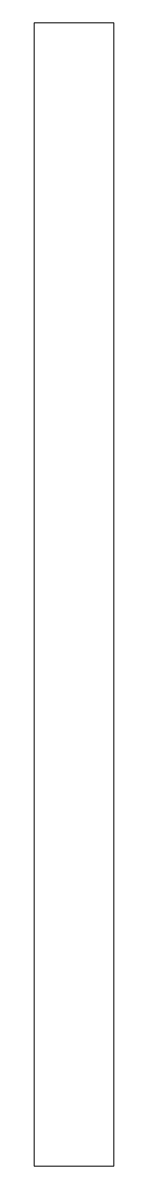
# Paper-space layout '_Derecha' of a CAD drawing. Header units: millimetres. Extents: x -5 to 0, y -38.1 to 33.1.
import ezdxf

# ---------------------------------------------------------------- set-up
doc = ezdxf.new("R2010")
doc.units = ezdxf.units.MM

psp = doc.layouts.new('_Derecha')

# ---------------------------------------------------------------- linework, layer by layer
at = {"color": 7, "linetype": 'Continuous', "lineweight": 15}
for p, q in [((-5, 33.1), (0, 33.1)), ((-5, -38.1), (-5, 33.1)), ((0, -38.1), (0, 33.1)), ((-5, -38.1), (0, -38.1))]:
    psp.add_line(p, q, dxfattribs=at)

doc.saveas('drawing.dxf')
